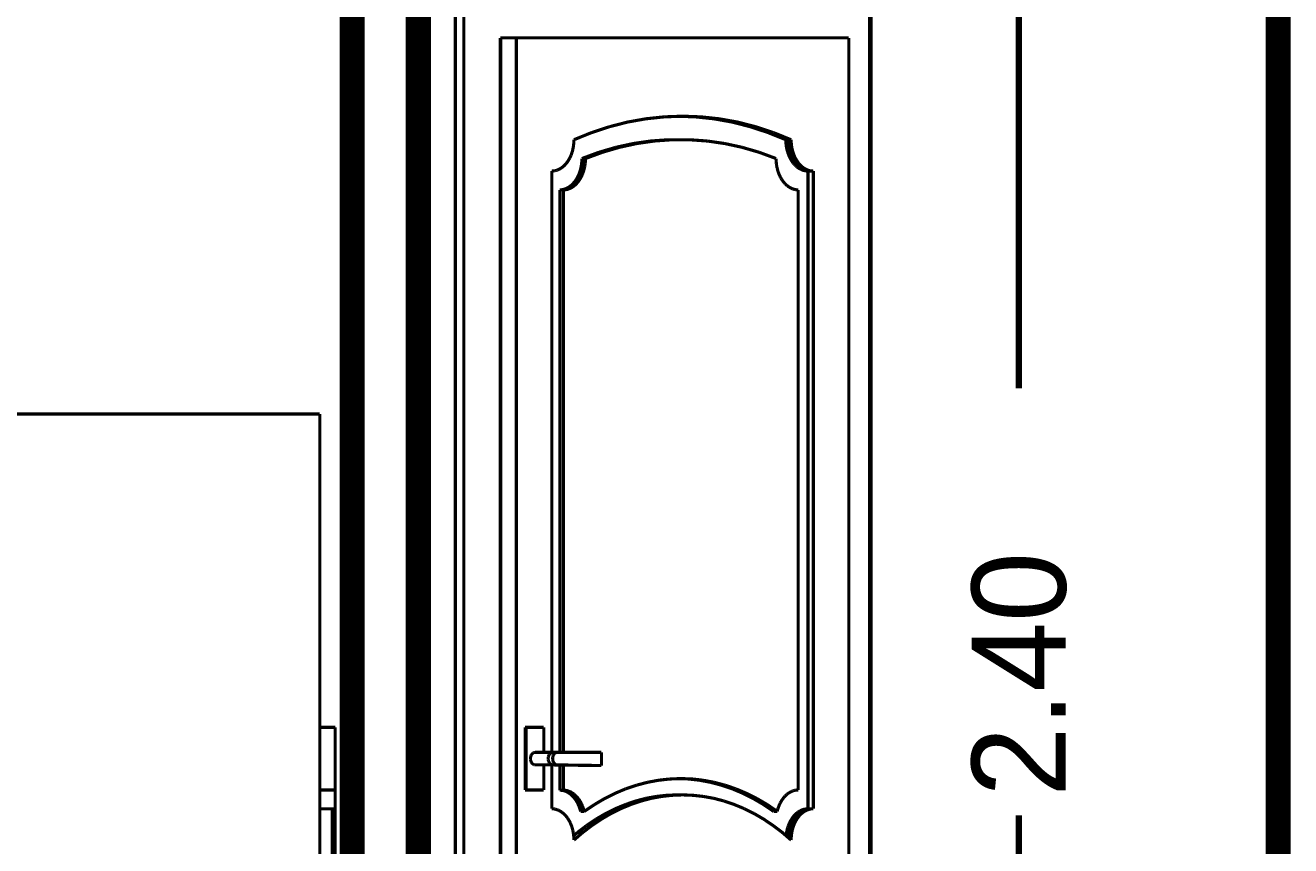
# Model space of a CAD drawing. Extents: x -27.1 to 14.4, y -13.6 to 27.5.
# Drawn here: x -17.638 to -15.62, y 21.318 to 22.627 of the extents above; entities that cross this region are included whole.
import ezdxf

# ---------------------------------------------------------------- set-up
doc = ezdxf.new("R2010")
doc.units = 0
doc.header["$MEASUREMENT"] = 0
for name, color, linetype, lineweight, plot in [('COTAS', 7, 'Continuous', 0, False), ('MOBILIARIO', 7, 'Continuous', 0, False), ('MUROS_EXTERIORES', 7, 'Continuous', 0, False)]:
    doc.layers.add(name, color=color, linetype=linetype, lineweight=lineweight, plot=plot)

# ---------------------------------------------------------------- blocks, each defined once
blk = doc.blocks.new('DIM_18', base_point=(-16.0535, 22.9071))
at = {"color": 251, "linetype": 'Continuous', "const_width": 0.01}
for points in [[(-16.0535, 22.0478), (-16.0535, 22.7912)], [(-16.0535, 20.623), (-16.0535, 21.3664)]]:
    blk.add_lwpolyline(points, dxfattribs=at)
at = {"color": 7}
blk.add_text('2.40', height=0.15, rotation=90, dxfattribs=at).set_placement((-15.9785, 21.3964))

msp = doc.modelspace()

# ---------------------------------------------------------------- linework, layer by layer
at = {"layer": 'MOBILIARIO', "color": 7, "linetype": 'Continuous', "const_width": 0.005}
for points in [[(-17.6884, 22.0071), (-17.1684, 22.0071)], [(-17.1684, 20.6071), (-17.1684, 22.0071)], [(-17.1684, 20.6071), (-17.1684, 22.0071)], [(-17.1684, 21.5071), (-17.1437, 21.5071)], [(-17.1437, 21.4071), (-17.1437, 21.5071)], [(-17.1437, 21.4071), (-17.1437, 21.5071)], [(-17.1684, 21.4071), (-17.1437, 21.4071)], [(-17.1684, 21.4071), (-17.1437, 21.4071)], [(-17.1437, 21.3771), (-17.1437, 21.4071)], [(-17.1437, 21.3771), (-17.1437, 21.4071)], [(-17.1684, 21.3771), (-17.1437, 21.3771)], [(-17.1487, 20.6071), (-17.1487, 21.3771)], [(-17.1437, 21.3571), (-17.1437, 21.3771)], [(-17.1437, 21.3571), (-17.1437, 21.3771)], [(-17.1437, 20.6271), (-17.1437, 21.3571)], [(-17.1437, 20.6271), (-17.1437, 21.3571)]]:
    msp.add_lwpolyline(points, dxfattribs=at)
at = {"layer": 'MUROS_EXTERIORES', "color": 7, "linetype": 'Continuous', "const_width": 0.005}
for points in [[(-17.0134, 20.5071), (-17.0134, 26.0467)], [(-15.6265, 25.8816), (-15.6265, 20.5071)], [(-15.6265, 25.8816), (-15.6265, 20.5071)], [(-17.001, 20.5071), (-17.001, 22.9071)], [(-16.2892, 22.9071), (-16.2892, 20.5071)], [(-16.9522, 22.6897), (-16.9522, 20.5071)], [(-16.9387, 22.6897), (-16.9387, 20.5071)], [(-16.2916, 20.5071), (-16.2916, 22.6897)], [(-16.8803, 20.5071), (-16.8803, 22.6071)], [(-16.8803, 22.6071), (-16.8797, 22.6071)], [(-16.8797, 20.5071), (-16.8797, 22.6071)], [(-16.8797, 22.6071), (-16.8549, 22.6071)], [(-16.8549, 22.6071), (-16.35, 22.6071)], [(-16.8549, 20.5071), (-16.8549, 22.6071)], [(-16.35, 22.6071), (-16.3493, 22.6071)], [(-16.3493, 22.6071), (-16.3246, 22.6071)], [(-16.3246, 22.6071), (-16.3246, 20.5071)], [(-16.8803, 22.5771), (-16.8797, 22.5771)], [(-16.8797, 22.5371), (-16.8803, 22.5371)], [(-16.5897, 22.4822), (-16.619, 22.4811)], [(-16.594, 22.482), (-16.5689, 22.4811)], [(-16.5604, 22.4811), (-16.5897, 22.4822)], [(-16.7062, 22.4654), (-16.7348, 22.456)], [(-16.6774, 22.4728), (-16.7062, 22.4654)], [(-16.6483, 22.478), (-16.6774, 22.4728)], [(-16.619, 22.4811), (-16.6483, 22.478)], [(-16.5689, 22.4811), (-16.5604, 22.4811)], [(-16.5689, 22.4811), (-16.5397, 22.478)], [(-16.5312, 22.478), (-16.5604, 22.4811)], [(-16.5397, 22.478), (-16.5312, 22.478)], [(-16.5397, 22.478), (-16.5106, 22.4728)], [(-16.5021, 22.4728), (-16.5312, 22.478)], [(-16.5106, 22.4728), (-16.5021, 22.4728)], [(-16.5106, 22.4728), (-16.4817, 22.4654)], [(-16.4732, 22.4654), (-16.5021, 22.4728)], [(-16.4817, 22.4654), (-16.4732, 22.4654)], [(-16.4817, 22.4654), (-16.4532, 22.456)], [(-16.4447, 22.456), (-16.4732, 22.4654)], [(-16.763, 22.442), (-16.7632, 22.4394)], [(-16.7348, 22.456), (-16.763, 22.4446)], [(-16.763, 22.4446), (-16.763, 22.442)], [(-16.668, 22.4386), (-16.6402, 22.4426)], [(-16.6624, 22.4386), (-16.6345, 22.4426)], [(-16.6402, 22.4426), (-16.6122, 22.4446)], [(-16.6402, 22.4426), (-16.6345, 22.4426)], [(-16.6345, 22.4426), (-16.6066, 22.4446)], [(-16.6122, 22.4446), (-16.6066, 22.4446)], [(-16.6066, 22.4446), (-16.5786, 22.4446)], [(-16.5786, 22.4446), (-16.5506, 22.4426)], [(-16.5506, 22.4426), (-16.5227, 22.4386)], [(-16.4532, 22.456), (-16.4447, 22.456)], [(-16.4532, 22.456), (-16.425, 22.4446)], [(-16.4165, 22.4446), (-16.4447, 22.456)], [(-16.425, 22.4446), (-16.4165, 22.4446)], [(-16.425, 22.4446), (-16.4249, 22.442)], [(-16.4249, 22.442), (-16.4164, 22.442)], [(-16.4249, 22.442), (-16.4248, 22.4394)], [(-16.4164, 22.442), (-16.4165, 22.4446)], [(-16.4163, 22.4394), (-16.4164, 22.442)], [(-16.7668, 22.4219), (-16.7677, 22.4196)], [(-16.766, 22.4243), (-16.7668, 22.4219)], [(-16.7653, 22.4267), (-16.766, 22.4243)], [(-16.7647, 22.4292), (-16.7653, 22.4267)], [(-16.7642, 22.4317), (-16.7647, 22.4292)], [(-16.7638, 22.4342), (-16.7642, 22.4317)], [(-16.7634, 22.4368), (-16.7638, 22.4342)], [(-16.7632, 22.4394), (-16.7634, 22.4368)], [(-16.7503, 22.4146), (-16.7231, 22.4246)], [(-16.7446, 22.4146), (-16.7175, 22.4246)], [(-16.7231, 22.4246), (-16.6957, 22.4326)], [(-16.7231, 22.4246), (-16.7175, 22.4246)], [(-16.7175, 22.4246), (-16.6901, 22.4326)], [(-16.6957, 22.4326), (-16.668, 22.4386)], [(-16.6957, 22.4326), (-16.6901, 22.4326)], [(-16.6901, 22.4326), (-16.6624, 22.4386)], [(-16.668, 22.4386), (-16.6624, 22.4386)], [(-16.5227, 22.4386), (-16.4951, 22.4326)], [(-16.4951, 22.4326), (-16.4676, 22.4246)], [(-16.4676, 22.4246), (-16.4405, 22.4146)], [(-16.4248, 22.4394), (-16.4163, 22.4394)], [(-16.4248, 22.4394), (-16.4245, 22.4368)], [(-16.4245, 22.4368), (-16.4161, 22.4368)], [(-16.4245, 22.4368), (-16.4242, 22.4342)], [(-16.4242, 22.4342), (-16.4157, 22.4342)], [(-16.4242, 22.4342), (-16.4238, 22.4317)], [(-16.4238, 22.4317), (-16.4153, 22.4317)], [(-16.4238, 22.4317), (-16.4233, 22.4292)], [(-16.4233, 22.4292), (-16.4148, 22.4292)], [(-16.4233, 22.4292), (-16.4226, 22.4267)], [(-16.4226, 22.4267), (-16.4141, 22.4267)], [(-16.4226, 22.4267), (-16.4219, 22.4243)], [(-16.4219, 22.4243), (-16.4134, 22.4243)], [(-16.4219, 22.4243), (-16.4211, 22.4219)], [(-16.4211, 22.4219), (-16.4126, 22.4219)], [(-16.4211, 22.4219), (-16.4202, 22.4196)], [(-16.4161, 22.4368), (-16.4163, 22.4394)], [(-16.4157, 22.4342), (-16.4161, 22.4368)], [(-16.4153, 22.4317), (-16.4157, 22.4342)], [(-16.4148, 22.4292), (-16.4153, 22.4317)], [(-16.4141, 22.4267), (-16.4148, 22.4292)], [(-16.4134, 22.4243), (-16.4141, 22.4267)], [(-16.4126, 22.4219), (-16.4134, 22.4243)], [(-16.4118, 22.4196), (-16.4126, 22.4219)], [(-16.7807, 22.4013), (-16.7823, 22.4001)], [(-16.7791, 22.4027), (-16.7807, 22.4013)], [(-16.7776, 22.4042), (-16.7791, 22.4027)], [(-16.7761, 22.4058), (-16.7776, 22.4042)], [(-16.7747, 22.4075), (-16.7761, 22.4058)], [(-16.7733, 22.4093), (-16.7747, 22.4075)], [(-16.7721, 22.4112), (-16.7733, 22.4093)], [(-16.7709, 22.4132), (-16.7721, 22.4112)], [(-16.7697, 22.4152), (-16.7709, 22.4132)], [(-16.7687, 22.4174), (-16.7697, 22.4152)], [(-16.7677, 22.4196), (-16.7687, 22.4174)], [(-16.752, 22.3992), (-16.7515, 22.4017)], [(-16.7515, 22.4017), (-16.751, 22.4042)], [(-16.7515, 22.4017), (-16.7458, 22.4017)], [(-16.751, 22.4042), (-16.7507, 22.4068)], [(-16.751, 22.4042), (-16.7454, 22.4042)], [(-16.7507, 22.4068), (-16.7504, 22.4094)], [(-16.7507, 22.4068), (-16.745, 22.4068)], [(-16.7504, 22.4094), (-16.7503, 22.412)], [(-16.7504, 22.4094), (-16.7448, 22.4094)], [(-16.7503, 22.412), (-16.7503, 22.4146)], [(-16.7503, 22.4146), (-16.7446, 22.4146)], [(-16.7503, 22.412), (-16.7446, 22.412)], [(-16.7463, 22.3992), (-16.7458, 22.4017)], [(-16.7458, 22.4017), (-16.7454, 22.4042)], [(-16.7454, 22.4042), (-16.745, 22.4068)], [(-16.745, 22.4068), (-16.7448, 22.4094)], [(-16.7448, 22.4094), (-16.7446, 22.412)], [(-16.7446, 22.412), (-16.7446, 22.4146)], [(-16.4405, 22.4146), (-16.4405, 22.412)], [(-16.4405, 22.412), (-16.4403, 22.4094)], [(-16.4403, 22.4094), (-16.4401, 22.4068)], [(-16.4401, 22.4068), (-16.4398, 22.4042)], [(-16.4398, 22.4042), (-16.4393, 22.4017)], [(-16.4393, 22.4017), (-16.4388, 22.3992)], [(-16.4202, 22.4196), (-16.4118, 22.4196)], [(-16.4202, 22.4196), (-16.4193, 22.4174)], [(-16.4193, 22.4174), (-16.4108, 22.4174)], [(-16.4193, 22.4174), (-16.4182, 22.4152)], [(-16.4182, 22.4152), (-16.4097, 22.4152)], [(-16.4182, 22.4152), (-16.4171, 22.4132)], [(-16.4171, 22.4132), (-16.4086, 22.4132)], [(-16.4171, 22.4132), (-16.4159, 22.4112)], [(-16.4159, 22.4112), (-16.4074, 22.4112)], [(-16.4159, 22.4112), (-16.4146, 22.4093)], [(-16.4146, 22.4093), (-16.4061, 22.4093)], [(-16.4146, 22.4093), (-16.4133, 22.4075)], [(-16.4133, 22.4075), (-16.4048, 22.4075)], [(-16.4133, 22.4075), (-16.4119, 22.4058)], [(-16.4119, 22.4058), (-16.4034, 22.4058)], [(-16.4119, 22.4058), (-16.4104, 22.4042)], [(-16.4108, 22.4174), (-16.4118, 22.4196)], [(-16.4097, 22.4152), (-16.4108, 22.4174)], [(-16.4104, 22.4042), (-16.4019, 22.4042)], [(-16.4104, 22.4042), (-16.4089, 22.4027)], [(-16.4086, 22.4132), (-16.4097, 22.4152)], [(-16.4089, 22.4027), (-16.4004, 22.4027)], [(-16.4089, 22.4027), (-16.4073, 22.4013)], [(-16.4074, 22.4112), (-16.4086, 22.4132)], [(-16.4061, 22.4093), (-16.4074, 22.4112)], [(-16.4073, 22.4013), (-16.3988, 22.4013)], [(-16.4073, 22.4013), (-16.4057, 22.4001)], [(-16.4048, 22.4075), (-16.4061, 22.4093)], [(-16.4034, 22.4058), (-16.4048, 22.4075)], [(-16.4019, 22.4042), (-16.4034, 22.4058)], [(-16.4004, 22.4027), (-16.4019, 22.4042)], [(-16.3988, 22.4013), (-16.4004, 22.4027)], [(-16.3972, 22.4001), (-16.3988, 22.4013)], [(-16.7965, 22.3947), (-16.7983, 22.3946)], [(-16.7983, 22.3946), (-16.7983, 21.4671)], [(-16.7946, 22.3949), (-16.7965, 22.3947)], [(-16.7928, 22.3952), (-16.7946, 22.3949)], [(-16.791, 22.3957), (-16.7928, 22.3952)], [(-16.7892, 22.3963), (-16.791, 22.3957)], [(-16.7874, 22.3971), (-16.7892, 22.3963)], [(-16.7857, 22.3979), (-16.7874, 22.3971)], [(-16.784, 22.3989), (-16.7857, 22.3979)], [(-16.7823, 22.4001), (-16.784, 22.3989)], [(-16.7606, 22.3793), (-16.7593, 22.3812)], [(-16.7593, 22.3812), (-16.7581, 22.3832)], [(-16.7593, 22.3812), (-16.7537, 22.3812)], [(-16.7581, 22.3832), (-16.757, 22.3852)], [(-16.7581, 22.3832), (-16.7525, 22.3832)], [(-16.757, 22.3852), (-16.756, 22.3874)], [(-16.757, 22.3852), (-16.7513, 22.3852)], [(-16.756, 22.3874), (-16.755, 22.3896)], [(-16.756, 22.3874), (-16.7503, 22.3874)], [(-16.755, 22.3896), (-16.7541, 22.3919)], [(-16.755, 22.3896), (-16.7493, 22.3896)], [(-16.7549, 22.3793), (-16.7537, 22.3812)], [(-16.7541, 22.3919), (-16.7533, 22.3943)], [(-16.7541, 22.3919), (-16.7484, 22.3919)], [(-16.7537, 22.3812), (-16.7525, 22.3832)], [(-16.7533, 22.3943), (-16.7526, 22.3967)], [(-16.7533, 22.3943), (-16.7477, 22.3943)], [(-16.7526, 22.3967), (-16.752, 22.3992)], [(-16.7526, 22.3967), (-16.7469, 22.3967)], [(-16.7525, 22.3832), (-16.7513, 22.3852)], [(-16.752, 22.3992), (-16.7463, 22.3992)], [(-16.7513, 22.3852), (-16.7503, 22.3874)], [(-16.7503, 22.3874), (-16.7493, 22.3896)], [(-16.7493, 22.3896), (-16.7484, 22.3919)], [(-16.7484, 22.3919), (-16.7477, 22.3943)], [(-16.7477, 22.3943), (-16.7469, 22.3967)], [(-16.7469, 22.3967), (-16.7463, 22.3992)], [(-16.4388, 22.3992), (-16.4382, 22.3967)], [(-16.4382, 22.3967), (-16.4375, 22.3943)], [(-16.4375, 22.3943), (-16.4367, 22.3919)], [(-16.4367, 22.3919), (-16.4358, 22.3896)], [(-16.4358, 22.3896), (-16.4348, 22.3874)], [(-16.4348, 22.3874), (-16.4338, 22.3852)], [(-16.4338, 22.3852), (-16.4327, 22.3832)], [(-16.4327, 22.3832), (-16.4315, 22.3812)], [(-16.4315, 22.3812), (-16.4302, 22.3793)], [(-16.4057, 22.4001), (-16.3972, 22.4001)], [(-16.4057, 22.4001), (-16.404, 22.3989)], [(-16.404, 22.3989), (-16.3955, 22.3989)], [(-16.404, 22.3989), (-16.4023, 22.3979)], [(-16.4023, 22.3979), (-16.3938, 22.3979)], [(-16.4023, 22.3979), (-16.4006, 22.3971)], [(-16.4006, 22.3971), (-16.3921, 22.3971)], [(-16.4006, 22.3971), (-16.3988, 22.3963)], [(-16.3988, 22.3963), (-16.3903, 22.3963)], [(-16.3988, 22.3963), (-16.397, 22.3957)], [(-16.3955, 22.3989), (-16.3972, 22.4001)], [(-16.397, 22.3957), (-16.3885, 22.3957)], [(-16.397, 22.3957), (-16.3952, 22.3952)], [(-16.3938, 22.3979), (-16.3955, 22.3989)], [(-16.3952, 22.3952), (-16.3867, 22.3952)], [(-16.3952, 22.3952), (-16.3933, 22.3949)], [(-16.3921, 22.3971), (-16.3938, 22.3979)], [(-16.3933, 22.3949), (-16.3848, 22.3949)], [(-16.3933, 22.3949), (-16.3915, 22.3947)], [(-16.3903, 22.3963), (-16.3921, 22.3971)], [(-16.3915, 22.3947), (-16.383, 22.3947)], [(-16.3915, 22.3947), (-16.3896, 22.3946)], [(-16.3885, 22.3957), (-16.3903, 22.3963)], [(-16.3896, 22.3946), (-16.3811, 22.3946)], [(-16.3896, 22.3946), (-16.3896, 21.3771)], [(-16.3867, 22.3952), (-16.3885, 22.3957)], [(-16.3848, 22.3949), (-16.3867, 22.3952)], [(-16.383, 22.3947), (-16.3848, 22.3949)], [(-16.3811, 22.3946), (-16.383, 22.3947)], [(-16.3811, 21.3771), (-16.3811, 22.3946)], [(-16.7856, 22.3646), (-16.7838, 22.3647)], [(-16.7856, 21.4671), (-16.7856, 22.3646)], [(-16.7856, 22.3646), (-16.7799, 22.3646)], [(-16.7838, 22.3647), (-16.7819, 22.3649)], [(-16.7838, 22.3647), (-16.7781, 22.3647)], [(-16.7819, 22.3649), (-16.7801, 22.3652)], [(-16.7819, 22.3649), (-16.7763, 22.3649)], [(-16.7801, 22.3652), (-16.7783, 22.3657)], [(-16.7801, 22.3652), (-16.7744, 22.3652)], [(-16.7799, 22.3646), (-16.7781, 22.3647)], [(-16.7799, 21.4671), (-16.7799, 22.3646)], [(-16.7783, 22.3657), (-16.7765, 22.3663)], [(-16.7783, 22.3657), (-16.7726, 22.3657)], [(-16.7781, 22.3647), (-16.7763, 22.3649)], [(-16.7765, 22.3663), (-16.7747, 22.3671)], [(-16.7765, 22.3663), (-16.7708, 22.3663)], [(-16.7763, 22.3649), (-16.7744, 22.3652)], [(-16.7747, 22.3671), (-16.7729, 22.3679)], [(-16.7747, 22.3671), (-16.769, 22.3671)], [(-16.7744, 22.3652), (-16.7726, 22.3657)], [(-16.7729, 22.3679), (-16.7712, 22.3689)], [(-16.7729, 22.3679), (-16.7673, 22.3679)], [(-16.7726, 22.3657), (-16.7708, 22.3663)], [(-16.7712, 22.3689), (-16.7696, 22.3701)], [(-16.7712, 22.3689), (-16.7656, 22.3689)], [(-16.7708, 22.3663), (-16.769, 22.3671)], [(-16.7696, 22.3701), (-16.7679, 22.3713)], [(-16.7696, 22.3701), (-16.7639, 22.3701)], [(-16.769, 22.3671), (-16.7673, 22.3679)], [(-16.7679, 22.3713), (-16.7663, 22.3727)], [(-16.7679, 22.3713), (-16.7623, 22.3713)], [(-16.7673, 22.3679), (-16.7656, 22.3689)], [(-16.7663, 22.3727), (-16.7648, 22.3742)], [(-16.7663, 22.3727), (-16.7607, 22.3727)], [(-16.7656, 22.3689), (-16.7639, 22.3701)], [(-16.7648, 22.3742), (-16.7634, 22.3758)], [(-16.7648, 22.3742), (-16.7592, 22.3742)], [(-16.7639, 22.3701), (-16.7623, 22.3713)], [(-16.7634, 22.3758), (-16.7619, 22.3775)], [(-16.7634, 22.3758), (-16.7577, 22.3758)], [(-16.7623, 22.3713), (-16.7607, 22.3727)], [(-16.7619, 22.3775), (-16.7606, 22.3793)], [(-16.7619, 22.3775), (-16.7563, 22.3775)], [(-16.7607, 22.3727), (-16.7592, 22.3742)], [(-16.7606, 22.3793), (-16.7549, 22.3793)], [(-16.7592, 22.3742), (-16.7577, 22.3758)], [(-16.7577, 22.3758), (-16.7563, 22.3775)], [(-16.7563, 22.3775), (-16.7549, 22.3793)], [(-16.4302, 22.3793), (-16.4288, 22.3775)], [(-16.4288, 22.3775), (-16.4274, 22.3758)], [(-16.4274, 22.3758), (-16.426, 22.3742)], [(-16.426, 22.3742), (-16.4244, 22.3727)], [(-16.4244, 22.3727), (-16.4229, 22.3713)], [(-16.4229, 22.3713), (-16.4212, 22.3701)], [(-16.4212, 22.3701), (-16.4196, 22.3689)], [(-16.4196, 22.3689), (-16.4179, 22.3679)], [(-16.4179, 22.3679), (-16.4161, 22.3671)], [(-16.4161, 22.3671), (-16.4143, 22.3663)], [(-16.4143, 22.3663), (-16.4125, 22.3657)], [(-16.4125, 22.3657), (-16.4107, 22.3652)], [(-16.4107, 22.3652), (-16.4089, 22.3649)], [(-16.4089, 22.3649), (-16.407, 22.3647)], [(-16.407, 22.3647), (-16.4052, 22.3646)], [(-16.4052, 22.3646), (-16.4052, 21.4071)], [(-16.8408, 21.4071), (-16.8408, 21.5071)], [(-16.8408, 21.5071), (-16.8393, 21.5071)], [(-16.8393, 21.4071), (-16.8393, 21.5071)], [(-16.8393, 21.5071), (-16.8111, 21.5071)], [(-16.8111, 21.5071), (-16.8111, 21.4671)], [(-16.8797, 21.4671), (-16.8803, 21.4671)], [(-16.8323, 21.4571), (-16.8322, 21.4589)], [(-16.8322, 21.4554), (-16.8323, 21.4571)], [(-16.8322, 21.4589), (-16.8318, 21.4605)], [(-16.8318, 21.4537), (-16.8322, 21.4554)], [(-16.8318, 21.4605), (-16.8313, 21.4621)], [(-16.8313, 21.4521), (-16.8318, 21.4537)], [(-16.8313, 21.4621), (-16.8306, 21.4636)], [(-16.8306, 21.4636), (-16.8297, 21.4648)], [(-16.8297, 21.4648), (-16.8287, 21.4658)], [(-16.8287, 21.4658), (-16.8276, 21.4665)], [(-16.8276, 21.4665), (-16.8264, 21.467)], [(-16.8264, 21.467), (-16.8252, 21.4671)], [(-16.8252, 21.4671), (-16.7969, 21.4671)], [(-16.804, 21.4571), (-16.8039, 21.4589)], [(-16.8039, 21.4554), (-16.804, 21.4571)], [(-16.8039, 21.4589), (-16.8036, 21.4605)], [(-16.8036, 21.4537), (-16.8039, 21.4554)], [(-16.8036, 21.4605), (-16.803, 21.4621)], [(-16.803, 21.4521), (-16.8036, 21.4537)], [(-16.803, 21.4621), (-16.8023, 21.4636)], [(-16.8023, 21.4636), (-16.8015, 21.4648)], [(-16.8015, 21.4648), (-16.8005, 21.4658)], [(-16.8005, 21.4658), (-16.7993, 21.4665)], [(-16.7993, 21.4665), (-16.7981, 21.467)], [(-16.7981, 21.467), (-16.7969, 21.4671)], [(-16.7969, 21.4671), (-16.7898, 21.4671)], [(-16.7969, 21.4571), (-16.7968, 21.4589)], [(-16.7968, 21.4554), (-16.7969, 21.4571)], [(-16.7968, 21.4589), (-16.7965, 21.4605)], [(-16.7965, 21.4537), (-16.7968, 21.4554)], [(-16.7965, 21.4605), (-16.796, 21.4621)], [(-16.796, 21.4521), (-16.7965, 21.4537)], [(-16.796, 21.4621), (-16.7953, 21.4636)], [(-16.7953, 21.4636), (-16.7944, 21.4648)], [(-16.7944, 21.4648), (-16.7934, 21.4658)], [(-16.7934, 21.4658), (-16.7923, 21.4665)], [(-16.7923, 21.4665), (-16.7911, 21.467)], [(-16.7911, 21.467), (-16.7898, 21.4671)], [(-16.7898, 21.4671), (-16.7262, 21.4671)], [(-16.7262, 21.4671), (-16.7191, 21.4671)], [(-16.7191, 21.4671), (-16.7191, 21.4461)], [(-16.8797, 21.4471), (-16.8803, 21.4471)], [(-16.8306, 21.4507), (-16.8313, 21.4521)], [(-16.8297, 21.4495), (-16.8306, 21.4507)], [(-16.8287, 21.4485), (-16.8297, 21.4495)], [(-16.8276, 21.4477), (-16.8287, 21.4485)], [(-16.8264, 21.4473), (-16.8276, 21.4477)], [(-16.8252, 21.4471), (-16.8264, 21.4473)], [(-16.8252, 21.4471), (-16.7969, 21.4471)], [(-16.8111, 21.4471), (-16.8111, 21.4071)], [(-16.8023, 21.4507), (-16.803, 21.4521)], [(-16.8015, 21.4495), (-16.8023, 21.4507)], [(-16.8005, 21.4485), (-16.8015, 21.4495)], [(-16.7993, 21.4477), (-16.8005, 21.4485)], [(-16.7981, 21.4473), (-16.7993, 21.4477)], [(-16.7983, 21.4471), (-16.7983, 21.3771)], [(-16.7969, 21.4471), (-16.7981, 21.4473)], [(-16.7262, 21.4461), (-16.7969, 21.4471)], [(-16.7953, 21.4507), (-16.796, 21.4521)], [(-16.7944, 21.4495), (-16.7953, 21.4507)], [(-16.7934, 21.4485), (-16.7944, 21.4495)], [(-16.7923, 21.4477), (-16.7934, 21.4485)], [(-16.7911, 21.4473), (-16.7923, 21.4477)], [(-16.7898, 21.4471), (-16.7911, 21.4473)], [(-16.7191, 21.4461), (-16.7898, 21.4471)], [(-16.7856, 21.4068), (-16.7856, 21.447)], [(-16.7799, 21.4068), (-16.7799, 21.4469)], [(-16.7262, 21.4461), (-16.7191, 21.4461)], [(-16.6632, 21.4147), (-16.6805, 21.4089)], [(-16.6458, 21.4193), (-16.6632, 21.4147)], [(-16.6281, 21.4226), (-16.6458, 21.4193)], [(-16.6104, 21.4246), (-16.6281, 21.4226)], [(-16.5927, 21.4253), (-16.6104, 21.4246)], [(-16.5806, 21.4247), (-16.5955, 21.4252)], [(-16.5749, 21.4247), (-16.5927, 21.4253)], [(-16.5629, 21.4227), (-16.5806, 21.4247)], [(-16.5806, 21.4247), (-16.5749, 21.4247)], [(-16.5572, 21.4227), (-16.5749, 21.4247)], [(-16.5453, 21.4194), (-16.5629, 21.4227)], [(-16.5629, 21.4227), (-16.5572, 21.4227)], [(-16.5396, 21.4194), (-16.5572, 21.4227)], [(-16.5278, 21.4148), (-16.5453, 21.4194)], [(-16.5453, 21.4194), (-16.5396, 21.4194)], [(-16.5222, 21.4148), (-16.5396, 21.4194)], [(-16.5106, 21.409), (-16.5278, 21.4148)], [(-16.5278, 21.4148), (-16.5222, 21.4148)], [(-16.5049, 21.409), (-16.5222, 21.4148)], [(-16.8408, 21.4071), (-16.8393, 21.4071)], [(-16.8111, 21.4071), (-16.8393, 21.4071)], [(-16.7838, 21.4067), (-16.7856, 21.4068)], [(-16.7856, 21.4068), (-16.7799, 21.4068)], [(-16.782, 21.4065), (-16.7838, 21.4067)], [(-16.7838, 21.4067), (-16.7781, 21.4067)], [(-16.7801, 21.4062), (-16.782, 21.4065)], [(-16.782, 21.4065), (-16.7763, 21.4065)], [(-16.7783, 21.4057), (-16.7801, 21.4062)], [(-16.7801, 21.4062), (-16.7745, 21.4062)], [(-16.7781, 21.4067), (-16.7799, 21.4068)], [(-16.7766, 21.4051), (-16.7783, 21.4057)], [(-16.7783, 21.4057), (-16.7727, 21.4057)], [(-16.7763, 21.4065), (-16.7781, 21.4067)], [(-16.7748, 21.4044), (-16.7766, 21.4051)], [(-16.7766, 21.4051), (-16.7709, 21.4051)], [(-16.7745, 21.4062), (-16.7763, 21.4065)], [(-16.7731, 21.4035), (-16.7748, 21.4044)], [(-16.7748, 21.4044), (-16.7692, 21.4044)], [(-16.7727, 21.4057), (-16.7745, 21.4062)], [(-16.7714, 21.4025), (-16.7731, 21.4035)], [(-16.7731, 21.4035), (-16.7674, 21.4035)], [(-16.7709, 21.4051), (-16.7727, 21.4057)], [(-16.7697, 21.4014), (-16.7714, 21.4025)], [(-16.7714, 21.4025), (-16.7657, 21.4025)], [(-16.7692, 21.4044), (-16.7709, 21.4051)], [(-16.7681, 21.4002), (-16.7697, 21.4014)], [(-16.7697, 21.4014), (-16.7641, 21.4014)], [(-16.7674, 21.4035), (-16.7692, 21.4044)], [(-16.7666, 21.3988), (-16.7681, 21.4002)], [(-16.7681, 21.4002), (-16.7625, 21.4002)], [(-16.7657, 21.4025), (-16.7674, 21.4035)], [(-16.7651, 21.3974), (-16.7666, 21.3988)], [(-16.7666, 21.3988), (-16.7609, 21.3988)], [(-16.7641, 21.4014), (-16.7657, 21.4025)], [(-16.7636, 21.3958), (-16.7651, 21.3974)], [(-16.7651, 21.3974), (-16.7594, 21.3974)], [(-16.7625, 21.4002), (-16.7641, 21.4014)], [(-16.7622, 21.3941), (-16.7636, 21.3958)], [(-16.7636, 21.3958), (-16.758, 21.3958)], [(-16.7609, 21.3988), (-16.7625, 21.4002)], [(-16.7609, 21.3924), (-16.7622, 21.3941)], [(-16.7622, 21.3941), (-16.7566, 21.3941)], [(-16.7594, 21.3974), (-16.7609, 21.3988)], [(-16.7596, 21.3905), (-16.7609, 21.3924)], [(-16.7609, 21.3924), (-16.7552, 21.3924)], [(-16.758, 21.3958), (-16.7594, 21.3974)], [(-16.7566, 21.3941), (-16.758, 21.3958)], [(-16.7552, 21.3924), (-16.7566, 21.3941)], [(-16.754, 21.3905), (-16.7552, 21.3924)], [(-16.7142, 21.3933), (-16.7306, 21.3836)], [(-16.6975, 21.4017), (-16.7142, 21.3933)], [(-16.6805, 21.4089), (-16.6975, 21.4017)], [(-16.648, 21.3938), (-16.6643, 21.3895)], [(-16.6558, 21.3895), (-16.6395, 21.3938)], [(-16.6315, 21.3968), (-16.648, 21.3938)], [(-16.648, 21.3938), (-16.6395, 21.3938)], [(-16.6395, 21.3938), (-16.623, 21.3968)], [(-16.6149, 21.3986), (-16.6315, 21.3968)], [(-16.6315, 21.3968), (-16.623, 21.3968)], [(-16.623, 21.3968), (-16.6064, 21.3986)], [(-16.5982, 21.3993), (-16.6149, 21.3986)], [(-16.6149, 21.3986), (-16.6064, 21.3986)], [(-16.6064, 21.3986), (-16.5897, 21.3993)], [(-16.5982, 21.3993), (-16.5897, 21.3993)], [(-16.5897, 21.3993), (-16.5731, 21.3986)], [(-16.5731, 21.3986), (-16.5565, 21.3968)], [(-16.5565, 21.3968), (-16.54, 21.3938)], [(-16.54, 21.3938), (-16.5236, 21.3895)], [(-16.4935, 21.4018), (-16.5106, 21.409)], [(-16.5106, 21.409), (-16.5049, 21.409)], [(-16.4879, 21.4018), (-16.5049, 21.409)], [(-16.4768, 21.3934), (-16.4935, 21.4018)], [(-16.4935, 21.4018), (-16.4879, 21.4018)], [(-16.4711, 21.3934), (-16.4879, 21.4018)], [(-16.4604, 21.3838), (-16.4768, 21.3934)], [(-16.4768, 21.3934), (-16.4711, 21.3934)], [(-16.4547, 21.3838), (-16.4711, 21.3934)], [(-16.4301, 21.3926), (-16.4313, 21.3908)], [(-16.4287, 21.3944), (-16.4301, 21.3926)], [(-16.4273, 21.3961), (-16.4287, 21.3944)], [(-16.4259, 21.3977), (-16.4273, 21.3961)], [(-16.4243, 21.3992), (-16.4259, 21.3977)], [(-16.4228, 21.4005), (-16.4243, 21.3992)], [(-16.4211, 21.4017), (-16.4228, 21.4005)], [(-16.4195, 21.4029), (-16.4211, 21.4017)], [(-16.4178, 21.4038), (-16.4195, 21.4029)], [(-16.416, 21.4047), (-16.4178, 21.4038)], [(-16.4143, 21.4054), (-16.416, 21.4047)], [(-16.4125, 21.406), (-16.4143, 21.4054)], [(-16.4107, 21.4065), (-16.4125, 21.406)], [(-16.4089, 21.4069), (-16.4107, 21.4065)], [(-16.407, 21.4071), (-16.4089, 21.4069)], [(-16.4052, 21.4071), (-16.407, 21.4071)], [(-16.7983, 21.3771), (-16.7965, 21.3771)], [(-16.7965, 21.3771), (-16.7946, 21.3769)], [(-16.7946, 21.3769), (-16.7928, 21.3765)], [(-16.7928, 21.3765), (-16.791, 21.376)], [(-16.791, 21.376), (-16.7892, 21.3754)], [(-16.7892, 21.3754), (-16.7874, 21.3747)], [(-16.7874, 21.3747), (-16.7857, 21.3738)], [(-16.7857, 21.3738), (-16.784, 21.3728)], [(-16.784, 21.3728), (-16.7823, 21.3717)], [(-16.7584, 21.3885), (-16.7596, 21.3905)], [(-16.7596, 21.3905), (-16.754, 21.3905)], [(-16.7573, 21.3865), (-16.7584, 21.3885)], [(-16.7584, 21.3885), (-16.7528, 21.3885)], [(-16.7563, 21.3844), (-16.7573, 21.3865)], [(-16.7573, 21.3865), (-16.7517, 21.3865)], [(-16.7553, 21.3822), (-16.7563, 21.3844)], [(-16.7563, 21.3844), (-16.7506, 21.3844)], [(-16.7544, 21.3799), (-16.7553, 21.3822)], [(-16.7553, 21.3822), (-16.7496, 21.3822)], [(-16.7536, 21.3776), (-16.7544, 21.3799)], [(-16.7544, 21.3799), (-16.7488, 21.3799)], [(-16.7528, 21.3885), (-16.754, 21.3905)], [(-16.7529, 21.3752), (-16.7536, 21.3776)], [(-16.7536, 21.3776), (-16.748, 21.3776)], [(-16.7523, 21.3728), (-16.7529, 21.3752)], [(-16.7529, 21.3752), (-16.7473, 21.3752)], [(-16.7517, 21.3865), (-16.7528, 21.3885)], [(-16.7523, 21.3728), (-16.7466, 21.3728)], [(-16.7506, 21.3844), (-16.7517, 21.3865)], [(-16.7496, 21.3822), (-16.7506, 21.3844)], [(-16.7488, 21.3799), (-16.7496, 21.3822)], [(-16.748, 21.3776), (-16.7488, 21.3799)], [(-16.7473, 21.3752), (-16.748, 21.3776)], [(-16.7466, 21.3728), (-16.7473, 21.3752)], [(-16.7306, 21.3836), (-16.7466, 21.3728)], [(-16.6965, 21.3774), (-16.7122, 21.3696)], [(-16.7037, 21.3696), (-16.688, 21.3774)], [(-16.6805, 21.384), (-16.6965, 21.3774)], [(-16.6965, 21.3774), (-16.688, 21.3774)], [(-16.688, 21.3774), (-16.672, 21.384)], [(-16.6643, 21.3895), (-16.6805, 21.384)], [(-16.6805, 21.384), (-16.672, 21.384)], [(-16.672, 21.384), (-16.6558, 21.3895)], [(-16.6643, 21.3895), (-16.6558, 21.3895)], [(-16.5236, 21.3895), (-16.5075, 21.384)], [(-16.5075, 21.384), (-16.4915, 21.3774)], [(-16.4915, 21.3774), (-16.4758, 21.3696)], [(-16.4444, 21.3729), (-16.4604, 21.3838)], [(-16.4604, 21.3838), (-16.4547, 21.3838)], [(-16.4387, 21.3729), (-16.4547, 21.3838)], [(-16.4444, 21.3729), (-16.4387, 21.3729)], [(-16.4381, 21.3754), (-16.4387, 21.3729)], [(-16.4374, 21.3778), (-16.4381, 21.3754)], [(-16.4366, 21.3801), (-16.4374, 21.3778)], [(-16.4357, 21.3824), (-16.4366, 21.3801)], [(-16.4347, 21.3846), (-16.4357, 21.3824)], [(-16.4337, 21.3867), (-16.4347, 21.3846)], [(-16.4325, 21.3888), (-16.4337, 21.3867)], [(-16.4313, 21.3908), (-16.4325, 21.3888)], [(-16.404, 21.3728), (-16.4057, 21.3717)], [(-16.4023, 21.3738), (-16.404, 21.3728)], [(-16.404, 21.3728), (-16.3955, 21.3728)], [(-16.4006, 21.3747), (-16.4023, 21.3738)], [(-16.4023, 21.3738), (-16.3938, 21.3738)], [(-16.3988, 21.3754), (-16.4006, 21.3747)], [(-16.4006, 21.3747), (-16.3921, 21.3747)], [(-16.397, 21.376), (-16.3988, 21.3754)], [(-16.3988, 21.3754), (-16.3903, 21.3754)], [(-16.3972, 21.3717), (-16.3955, 21.3728)], [(-16.3952, 21.3765), (-16.397, 21.376)], [(-16.397, 21.376), (-16.3885, 21.376)], [(-16.3955, 21.3728), (-16.3938, 21.3738)], [(-16.3933, 21.3769), (-16.3952, 21.3765)], [(-16.3952, 21.3765), (-16.3867, 21.3765)], [(-16.3938, 21.3738), (-16.3921, 21.3747)], [(-16.3915, 21.3771), (-16.3933, 21.3769)], [(-16.3933, 21.3769), (-16.3848, 21.3769)], [(-16.3921, 21.3747), (-16.3903, 21.3754)], [(-16.3915, 21.3771), (-16.383, 21.3771)], [(-16.3896, 21.3771), (-16.3915, 21.3771)], [(-16.3903, 21.3754), (-16.3885, 21.376)], [(-16.3896, 21.3771), (-16.3811, 21.3771)], [(-16.3885, 21.376), (-16.3867, 21.3765)], [(-16.3867, 21.3765), (-16.3848, 21.3769)], [(-16.3848, 21.3769), (-16.383, 21.3771)], [(-16.383, 21.3771), (-16.3811, 21.3771)], [(-16.7823, 21.3717), (-16.7807, 21.3704)], [(-16.7807, 21.3704), (-16.7791, 21.3691)], [(-16.7791, 21.3691), (-16.7776, 21.3676)], [(-16.7776, 21.3676), (-16.7761, 21.366)], [(-16.7761, 21.366), (-16.7747, 21.3643)], [(-16.7747, 21.3643), (-16.7733, 21.3625)], [(-16.7733, 21.3625), (-16.7721, 21.3606)], [(-16.7721, 21.3606), (-16.7709, 21.3586)], [(-16.7709, 21.3586), (-16.7697, 21.3565)], [(-16.7697, 21.3565), (-16.7687, 21.3544)], [(-16.7687, 21.3544), (-16.7677, 21.3521)], [(-16.7677, 21.3521), (-16.7668, 21.3498)], [(-16.7276, 21.3606), (-16.7426, 21.3505)], [(-16.7341, 21.3505), (-16.7191, 21.3606)], [(-16.7122, 21.3696), (-16.7276, 21.3606)], [(-16.7276, 21.3606), (-16.7191, 21.3606)], [(-16.7191, 21.3606), (-16.7037, 21.3696)], [(-16.7122, 21.3696), (-16.7037, 21.3696)], [(-16.4758, 21.3696), (-16.4604, 21.3606)], [(-16.4604, 21.3606), (-16.4454, 21.3505)], [(-16.4202, 21.3521), (-16.4211, 21.3498)], [(-16.4203, 21.3521), (-16.4118, 21.3521)], [(-16.4193, 21.3544), (-16.4202, 21.3521)], [(-16.4182, 21.3565), (-16.4193, 21.3544)], [(-16.4193, 21.3544), (-16.4108, 21.3544)], [(-16.4171, 21.3586), (-16.4182, 21.3565)], [(-16.4182, 21.3565), (-16.4097, 21.3565)], [(-16.4159, 21.3606), (-16.4171, 21.3586)], [(-16.4171, 21.3586), (-16.4086, 21.3586)], [(-16.4146, 21.3625), (-16.4159, 21.3606)], [(-16.4159, 21.3606), (-16.4074, 21.3606)], [(-16.4133, 21.3643), (-16.4146, 21.3625)], [(-16.4146, 21.3625), (-16.4061, 21.3625)], [(-16.4119, 21.366), (-16.4133, 21.3643)], [(-16.4133, 21.3643), (-16.4048, 21.3643)], [(-16.4126, 21.3498), (-16.4118, 21.3521)], [(-16.4104, 21.3676), (-16.4119, 21.366)], [(-16.4119, 21.366), (-16.4034, 21.366)], [(-16.4118, 21.3521), (-16.4108, 21.3544)], [(-16.4108, 21.3544), (-16.4097, 21.3565)], [(-16.4089, 21.3691), (-16.4104, 21.3676)], [(-16.4104, 21.3676), (-16.4019, 21.3676)], [(-16.4097, 21.3565), (-16.4086, 21.3586)], [(-16.4073, 21.3704), (-16.4089, 21.3691)], [(-16.4089, 21.3691), (-16.4004, 21.3691)], [(-16.4086, 21.3586), (-16.4074, 21.3606)], [(-16.4074, 21.3606), (-16.4061, 21.3625)], [(-16.4057, 21.3717), (-16.4073, 21.3704)], [(-16.4073, 21.3704), (-16.3988, 21.3704)], [(-16.4061, 21.3625), (-16.4048, 21.3643)], [(-16.4057, 21.3717), (-16.3972, 21.3717)], [(-16.4048, 21.3643), (-16.4034, 21.366)], [(-16.4034, 21.366), (-16.4019, 21.3676)], [(-16.4019, 21.3676), (-16.4004, 21.3691)], [(-16.4004, 21.3691), (-16.3988, 21.3704)], [(-16.3988, 21.3704), (-16.3972, 21.3717)], [(-16.7668, 21.3498), (-16.766, 21.3475)], [(-16.766, 21.3475), (-16.7653, 21.345)], [(-16.7653, 21.345), (-16.7647, 21.3426)], [(-16.7647, 21.3426), (-16.7642, 21.3401)], [(-16.7642, 21.3401), (-16.7638, 21.3375)], [(-16.7638, 21.3375), (-16.7634, 21.3349)], [(-16.7634, 21.3349), (-16.7632, 21.3324)], [(-16.7572, 21.3394), (-16.7633, 21.3341)], [(-16.7632, 21.3324), (-16.763, 21.3297)], [(-16.763, 21.3271), (-16.7488, 21.3394)], [(-16.7573, 21.3394), (-16.7488, 21.3394)], [(-16.7426, 21.3505), (-16.7572, 21.3394)], [(-16.7488, 21.3394), (-16.7341, 21.3505)], [(-16.7426, 21.3505), (-16.7341, 21.3505)], [(-16.4454, 21.3505), (-16.4307, 21.3394)], [(-16.4307, 21.3394), (-16.4165, 21.3271)], [(-16.4246, 21.3349), (-16.4161, 21.3349)], [(-16.4245, 21.3349), (-16.4246, 21.3341)], [(-16.4242, 21.3375), (-16.4245, 21.3349)], [(-16.4238, 21.3401), (-16.4242, 21.3375)], [(-16.4242, 21.3375), (-16.4157, 21.3375)], [(-16.4233, 21.3426), (-16.4238, 21.3401)], [(-16.4238, 21.3401), (-16.4153, 21.3401)], [(-16.4226, 21.345), (-16.4233, 21.3426)], [(-16.4233, 21.3426), (-16.4148, 21.3426)], [(-16.4219, 21.3475), (-16.4226, 21.345)], [(-16.4226, 21.345), (-16.4141, 21.345)], [(-16.4226, 21.3324), (-16.4163, 21.3324)], [(-16.4211, 21.3498), (-16.4219, 21.3475)], [(-16.4219, 21.3475), (-16.4134, 21.3475)], [(-16.4211, 21.3498), (-16.4126, 21.3498)], [(-16.4164, 21.3297), (-16.4163, 21.3324)], [(-16.4163, 21.3324), (-16.4161, 21.3349)], [(-16.4161, 21.3349), (-16.4157, 21.3375)], [(-16.4157, 21.3375), (-16.4153, 21.3401)], [(-16.4153, 21.3401), (-16.4148, 21.3426)], [(-16.4148, 21.3426), (-16.4141, 21.345)], [(-16.4141, 21.345), (-16.4134, 21.3475)], [(-16.4134, 21.3475), (-16.4126, 21.3498)], [(-16.763, 21.3297), (-16.763, 21.3271)], [(-16.4195, 21.3297), (-16.4164, 21.3297)], [(-16.4165, 21.3271), (-16.4164, 21.3297)]]:
    msp.add_lwpolyline(points, dxfattribs=at)
at = {"layer": 'MUROS_EXTERIORES', "color": 5, "linetype": 'Continuous', "const_width": 0.04}
for points in [[(-17.1165, 20.5071), (-17.1165, 22.9071)], [(-17.0111, 20.5071), (-17.0111, 22.9071)], [(-15.6397, 20.5071), (-15.6397, 22.9071)]]:
    msp.add_lwpolyline(points, dxfattribs=at)

# ---------------------------------------------------------------- block references
at = {"layer": 'COTAS'}
msp.add_blockref('DIM_18', (-16.0535, 22.9071), dxfattribs=at)

doc.saveas('drawing.dxf')
